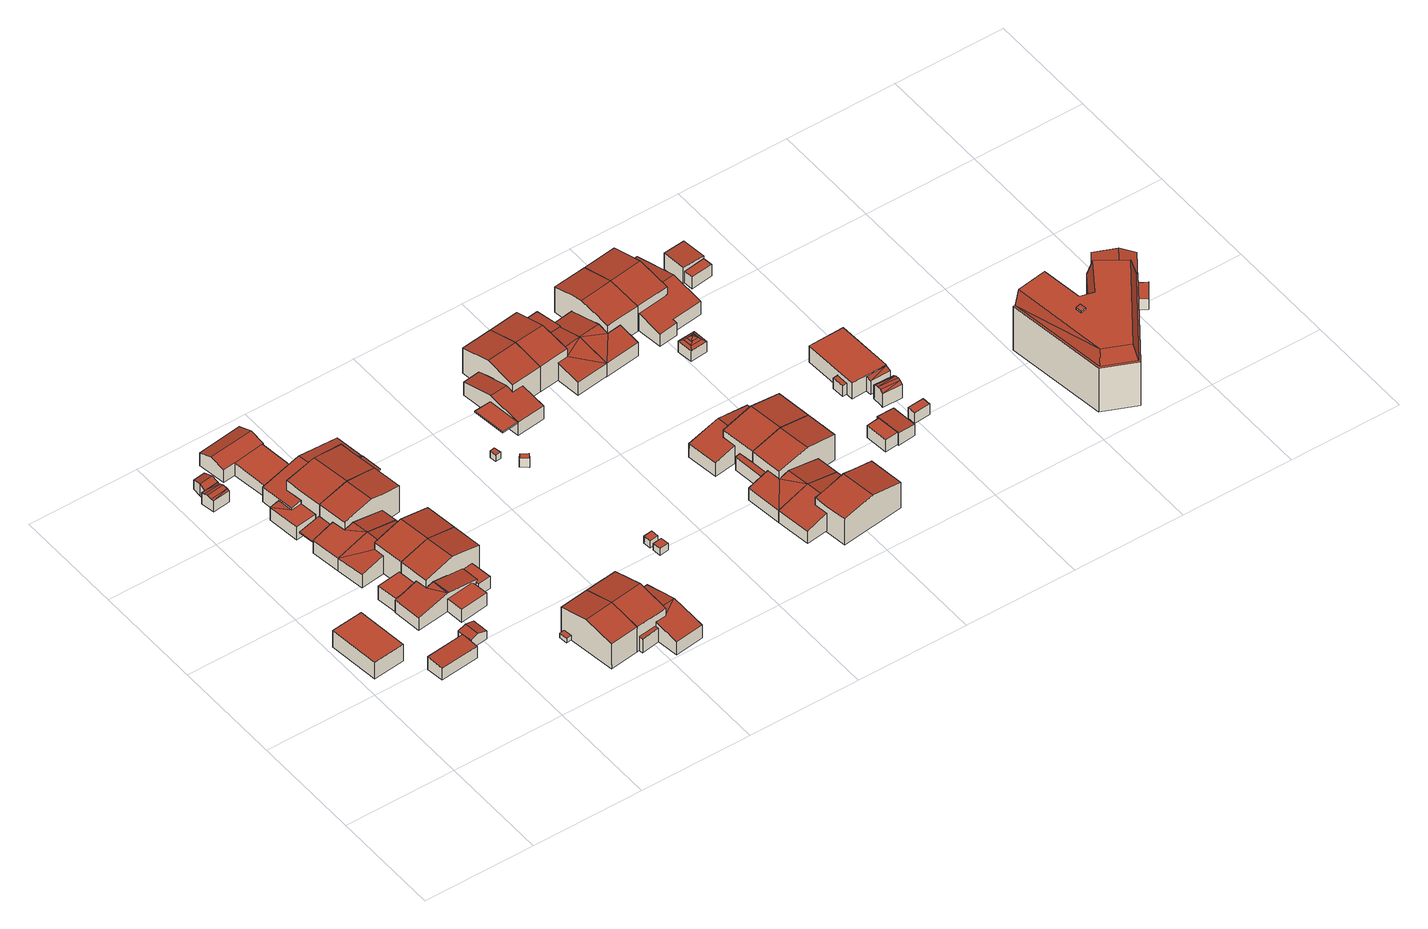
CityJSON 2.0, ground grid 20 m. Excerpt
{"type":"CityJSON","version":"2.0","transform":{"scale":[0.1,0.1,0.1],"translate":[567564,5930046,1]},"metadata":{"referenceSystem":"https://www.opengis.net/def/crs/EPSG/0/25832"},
"CityObjects":{
"building1":{"type":"Building","attributes":{"Grundfläche 2D":"52.811361","Grundhöhe NN":"1.548"},"geometry":[{"type":"Solid","lod":"3","boundaries":[[[[0,1,2,3]],[[1,0,4,5]],[[2,1,5,6]],[[3,2,6,7]],[[0,3,7,4]],[[5,4,7,6]]]],"semantics":{"surfaces":[{"type":"RoofSurface"},{"type":"WallSurface"},{"type":"GroundSurface"}],"values":[[0,1,1,1,1,2]]}}]},
"building2":{"type":"Building","attributes":{"Grundfläche 2D":"22.082131","Grundhöhe NN":"1.552"},"geometry":[{"type":"Solid","lod":"3","boundaries":[[[[8,9,10,11]],[[12,13,11,10]],[[13,14,8,11]],[[14,15,9,8]],[[15,12,10,9]],[[15,14,13,12]]]],"semantics":{"surfaces":[{"type":"RoofSurface"},{"type":"WallSurface"},{"type":"GroundSurface"}],"values":[[0,1,1,1,1,2]]}}]},
"building3":{"type":"Building","attributes":{"Grundfläche 2D":"9.049684","Grundhöhe NN":"1.548"},"geometry":[{"type":"Solid","lod":"3","boundaries":[[[[16,17,18,19]],[[20,16,19,21]],[[21,19,18,22,23]],[[20,21,23,24]],[[17,16,20,24,25]],[[18,17,25,22]],[[23,22,25,24]]]],"semantics":{"surfaces":[{"type":"RoofSurface"},{"type":"WallSurface"},{"type":"GroundSurface"}],"values":[[0,0,1,1,1,1,2]]}}]},
"building4":{"type":"Building","attributes":{"Grundfläche 2D":"15.936263","Grundhöhe NN":"1.551"},"geometry":[{"type":"Solid","lod":"3","boundaries":[[[[26,27,28,29,30,31]],[[32,28,27,33]],[[34,35,36,37]],[[38,34,37,39]],[[40,38,39,41]],[[40,41,42]],[[40,42,43]],[[44,35,34,45]],[[26,31,46,47]],[[33,27,26,47,48]],[[32,33,48,49]],[[29,28,50,51]],[[28,32,49,50]],[[42,41,39,37,36,52,53]],[[43,42,53,54]],[[30,44,45,34,38,40,43,54,46,31]],[[51,52,36,35,44,30,29]],[[49,48,47,46,54,53,52,51,50]]]],"semantics":{"surfaces":[{"type":"RoofSurface"},{"type":"WallSurface"},{"type":"GroundSurface"}],"values":[[0,0,0,0,0,0,0,0,1,1,1,1,1,1,1,1,1,2]]}}]},
"building5":{"type":"Building","attributes":{"Grundfläche 2D":"87.677504","Grundhöhe NN":"1.645"},"geometry":[{"type":"Solid","lod":"3","boundaries":[[[[55,56,57,58,59]],[[60,61,62,63,64,65,58]],[[66,67,63]],[[67,64,63]],[[66,68,69,67]],[[70,71,72,73]],[[74,75,76,77,78,79]],[[55,59,80,81]],[[56,55,81,82]],[[56,82,83,60,57]],[[60,58,57]],[[59,58,65]],[[60,83,84,61]],[[62,61,84,85]],[[70,73,86,87,79,78,68,66,63,62,85,88]],[[68,78,77,69]],[[67,69,77,89,90,64]],[[64,90,80,59,65]],[[71,70,88,91]],[[72,71,91,92]],[[73,72,92,86]],[[74,79,87,93]],[[75,74,93,94]],[[76,75,94,95]],[[77,76,95,89]],[[82,81,80,90,89,95,94,93,87,86,92,91,88,85,84,83]]]],"semantics":{"surfaces":[{"type":"RoofSurface"},{"type":"WallSurface"},{"type":"GroundSurface"}],"values":[[0,0,0,0,0,0,0,1,1,1,1,1,1,1,1,1,1,1,1,1,1,1,1,1,1,2]]}}]},
"building6":{"type":"Building","attributes":{"Grundfläche 2D":"46.645355","Grundhöhe NN":"1.617"},"geometry":[{"type":"Solid","lod":"3","boundaries":[[[[96,97,98,99]],[[98,100,101,99]],[[100,102,103,101]],[[96,99,104,105]],[[97,96,105,106]],[[98,97,106,107]],[[102,100,98,107,108]],[[103,102,108,109]],[[104,99,101,103,109]],[[104,109,108,107,106,105]]]],"semantics":{"surfaces":[{"type":"RoofSurface"},{"type":"WallSurface"},{"type":"GroundSurface"}],"values":[[0,0,0,1,1,1,1,1,1,2]]}}]},
"building7":{"type":"Building","attributes":{"Grundfläche 2D":"44.616299","Grundhöhe NN":"1.611"},"children":["building7-1"],"geometry":[{"type":"Solid","lod":"3","boundaries":[[[[110,111,112,99,101]],[[101,103,113,114]],[[114,110,101]],[[115,112,111,116,117,118,119,120]],[[112,115,120,119,104,99]],[[103,101,99,104,109]],[[113,103,109,121]],[[110,114,113,121,122]],[[111,110,122,118,117,116]],[[121,109,104,119,118,122]]]],"semantics":{"surfaces":[{"type":"RoofSurface"},{"type":"WallSurface"},{"type":"GroundSurface"}],"values":[[0,0,0,1,1,1,1,1,1,2]]}}]},
"building7-1":{"type":"BuildingInstallation","parents":["building7"],"geometry":[{"type":"MultiSurface","lod":"3","boundaries":[[[116,123,124,125,115]],[[117,126,127,124,123,116]],[[127,128,125,124]],[[128,120,115,125]],[[120,117,116,115]],[[127,126,117,120,128]]],"semantics":{"surfaces":[{"type":"RoofSurface"},{"type":"WallSurface"},{"type":"OuterCeilingSurface"}],"values":[0,1,1,1,1,2]}}]},
"building8":{"type":"Building","attributes":{"Grundfläche 2D":"59.769404","Grundhöhe NN":"1.658"},"geometry":[{"type":"Solid","lod":"3","boundaries":[[[[129,130,131,132,133]],[[131,134,135,132]],[[134,131,130,136,137]],[[135,134,137,138]],[[129,133,132,135,138,139]],[[130,129,139,136]],[[137,136,139,138]]]],"semantics":{"surfaces":[{"type":"RoofSurface"},{"type":"WallSurface"},{"type":"GroundSurface"}],"values":[[0,0,1,1,1,1,2]]}}]},
"building9":{"type":"Building","attributes":{"Grundfläche 2D":"82.649693","Grundhöhe NN":"1.506"},"geometry":[{"type":"Solid","lod":"3","boundaries":[[[[140,141,142,143,144,145]],[[146,147,142,141]],[[145,144,148,149]],[[146,141,140,150,151]],[[147,146,151,152]],[[143,142,147,152,153]],[[140,145,154,150]],[[144,143,153,155]],[[149,148,156,157]],[[145,149,157,154]],[[148,144,155,156]],[[155,153,152,151,150,154,157,156]]]],"semantics":{"surfaces":[{"type":"RoofSurface"},{"type":"WallSurface"},{"type":"GroundSurface"}],"values":[[0,0,0,1,1,1,1,1,1,1,1,2]]}}]},
"building10":{"type":"Building","attributes":{"Grundfläche 2D":"62.196724","Grundhöhe NN":"1.618"},"geometry":[{"type":"Solid","lod":"3","boundaries":[[[[158,159,134,131,160]],[[131,130,161,160]],[[134,159,107,162]],[[130,131,134,162,163]],[[161,130,163,164]],[[159,158,160,161,164,107]],[[163,162,107,164]]]],"semantics":{"surfaces":[{"type":"RoofSurface"},{"type":"WallSurface"},{"type":"GroundSurface"}],"values":[[0,0,1,1,1,1,2]]}}]},
"building11":{"type":"Building","attributes":{"Grundfläche 2D":"60.559977","Grundhöhe NN":"1.504"},"geometry":[{"type":"Solid","lod":"3","boundaries":[[[[165,166,167,168,169]],[[168,167,170,171,172]],[[170,167,166,173,174]],[[171,170,174,175]],[[165,169,168,172,171,175,176]],[[166,165,176,173]],[[174,173,176,175]]]],"semantics":{"surfaces":[{"type":"RoofSurface"},{"type":"WallSurface"},{"type":"GroundSurface"}],"values":[[0,0,1,1,1,1,2]]}}]},
"building12":{"type":"Building","attributes":{"Grundfläche 2D":"59.113502","Grundhöhe NN":"1.444"},"geometry":[{"type":"Solid","lod":"3","boundaries":[[[[177,178,179,180]],[[178,181,182,179]],[[183,184,185,186]],[[184,187,188,181,178,177,189,190,185]],[[182,181,188,191]],[[180,179,182,191,192]],[[177,180,192,189]],[[186,185,190,193]],[[183,186,193,194]],[[184,183,194,187]],[[189,192,191,188,187,194,193,190]]]],"semantics":{"surfaces":[{"type":"RoofSurface"},{"type":"WallSurface"},{"type":"GroundSurface"}],"values":[[0,0,0,1,1,1,1,1,1,1,2]]}}]},
"building13":{"type":"Building","attributes":{"Grundfläche 2D":"77.722933","Grundhöhe NN":"1.595"},"children":["building13-1"],"geometry":[{"type":"Solid","lod":"3","boundaries":[[[[195,196,197,198,199]],[[196,195,200]],[[201,202,203,204,205,206]],[[207,208,209]],[[204,209,208,210,205]],[[202,199,211,212,203]],[[209,204,203,212,213]],[[209,213,214,215,207]],[[214,216,217,208,207,215]],[[217,216,208]],[[210,208,216,218]],[[206,205,210,218,219]],[[195,201,206,219,220,200]],[[201,195,199,202]],[[199,198,221,211]],[[196,200,220,222]],[[197,196,222,223]],[[198,197,223,221]],[[218,216,214,213,212,211,221,223,222,220,219]]]],"semantics":{"surfaces":[{"type":"RoofSurface"},{"type":"WallSurface"},{"type":"GroundSurface"}],"values":[[0,0,0,0,0,1,1,1,1,1,1,1,1,1,1,1,1,1,2]]}}]},
"building13-1":{"type":"BuildingInstallation","parents":["building13"],"geometry":[{"type":"MultiSurface","lod":"3","boundaries":[[[224,225,226,227]],[[226,207,215,228,227]],[[224,227,228,229]],[[224,229,217,208,225]],[[226,225,208,217,215,207]],[[217,229,228,215]]],"semantics":{"surfaces":[{"type":"RoofSurface"},{"type":"WallSurface"},{"type":"OuterCeilingSurface"}],"values":[0,1,1,1,1,2]}}]},
"building14":{"type":"Building","attributes":{"Grundfläche 2D":"79.452009","Grundhöhe NN":"1.510"},"geometry":[{"type":"Solid","lod":"3","boundaries":[[[[230,231,170,167,232,233]],[[232,167,166,234,235]],[[174,170,231,230,233,236,237]],[[166,167,170,174,173]],[[235,234,166,173,238]],[[236,233,232,235,238]],[[238,173,174,237,236]]]],"semantics":{"surfaces":[{"type":"RoofSurface"},{"type":"WallSurface"},{"type":"GroundSurface"}],"values":[[0,0,1,1,1,1,2]]}}]},
"building15":{"type":"Building","attributes":{"Grundfläche 2D":"65.691866","Grundhöhe NN":"1.479"},"geometry":[{"type":"Solid","lod":"3","boundaries":[[[[239,240,241,242]],[[182,243,244,245,246,179]],[[246,247,180,179]],[[242,241,248,249]],[[239,242,249,250]],[[240,239,250,251]],[[240,251,252,253,245,244,243,182,254,248,241]],[[247,246,245,253,255]],[[180,247,255,256]],[[254,182,179,180,256]],[[250,249,248,254,256,255,253,252,251]]]],"semantics":{"surfaces":[{"type":"RoofSurface"},{"type":"WallSurface"},{"type":"GroundSurface"}],"values":[[0,0,0,1,1,1,1,1,1,1,2]]}}]},
"building16":{"type":"Building","attributes":{"Grundfläche 2D":"47.756111","Grundhöhe NN":"1.436"},"geometry":[{"type":"Solid","lod":"3","boundaries":[[[[257,258,259,260,261]],[[262,263,264,258,265]],[[259,258,264]],[[261,260,266,267]],[[257,261,267,268]],[[265,258,257,268,269]],[[262,265,269,270]],[[259,264,263,262,270,271]],[[260,259,271,266]],[[271,270,269,268,267,266]]]],"semantics":{"surfaces":[{"type":"RoofSurface"},{"type":"WallSurface"},{"type":"GroundSurface"}],"values":[[0,0,0,1,1,1,1,1,1,2]]}}]},
"building17":{"type":"Building","attributes":{"Grundfläche 2D":"2.390320","Grundhöhe NN":"1.455"},"geometry":[{"type":"Solid","lod":"3","boundaries":[[[[272,273,274,275]],[[276,277,275,274]],[[277,278,272,275]],[[278,279,273,272]],[[279,276,274,273]],[[279,278,277,276]]]],"semantics":{"surfaces":[{"type":"RoofSurface"},{"type":"WallSurface"},{"type":"GroundSurface"}],"values":[[0,1,1,1,1,2]]}}]},
"building18":{"type":"Building","attributes":{"Grundfläche 2D":"2.282399","Grundhöhe NN":"1.498"},"geometry":[{"type":"Solid","lod":"3","boundaries":[[[[280,281,282,283]],[[284,285,283,282]],[[285,286,280,283]],[[286,287,281,280]],[[287,284,282,281]],[[287,286,285,284]]]],"semantics":{"surfaces":[{"type":"RoofSurface"},{"type":"WallSurface"},{"type":"GroundSurface"}],"values":[[0,1,1,1,1,2]]}}]},
"building19":{"type":"Building","attributes":{"Grundfläche 2D":"1.247539","Grundhöhe NN":"1.353"},"geometry":[{"type":"Solid","lod":"3","boundaries":[[[[288,289,290,291]],[[292,293,291,290]],[[293,294,288,291]],[[294,295,289,288]],[[295,292,290,289]],[[295,294,293,292]]]],"semantics":{"surfaces":[{"type":"RoofSurface"},{"type":"WallSurface"},{"type":"GroundSurface"}],"values":[[0,1,1,1,1,2]]}}]},
"building20":{"type":"Building","attributes":{"Grundfläche 2D":"1.553787","Grundhöhe NN":"1.238"},"geometry":[{"type":"Solid","lod":"3","boundaries":[[[[296,297,298,299]],[[300,301,299,298]],[[301,302,296,299]],[[302,303,297,296]],[[303,300,298,297]],[[303,302,301,300]]]],"semantics":{"surfaces":[{"type":"RoofSurface"},{"type":"WallSurface"},{"type":"GroundSurface"}],"values":[[0,1,1,1,1,2]]}}]},
"building21":{"type":"Building","attributes":{"Grundfläche 2D":"47.051305","Grundhöhe NN":"1.410"},"children":["building21-1"],"geometry":[{"type":"Solid","lod":"3","boundaries":[[[[304,305,306,307,308,309]],[[310,311,312,307,306,313]],[[304,309,314,315]],[[305,304,315,316,317,318,313,306]],[[310,313,318,319]],[[311,310,319,320]],[[312,311,320,321]],[[309,308,307,312,321,314]],[[320,319,318,317,316,315,314,321]]]],"semantics":{"surfaces":[{"type":"RoofSurface"},{"type":"WallSurface"},{"type":"GroundSurface"}],"values":[[0,0,1,1,1,1,1,1,2]]}}]},
"building21-1":{"type":"BuildingInstallation","parents":["building21"],"geometry":[{"type":"MultiSurface","lod":"3","boundaries":[[[322,323,324,325,326]],[[322,326,327,328]],[[323,322,328,329]],[[323,329,330,313,324]],[[325,324,313,330,331,327,326]],[[329,328,327,331,330]]],"semantics":{"surfaces":[{"type":"RoofSurface"},{"type":"WallSurface"},{"type":"OuterCeilingSurface"}],"values":[0,1,1,1,1,2]}}]},
"building22":{"type":"Building","attributes":{"Grundfläche 2D":"61.259760","Grundhöhe NN":"1.429"},"geometry":[{"type":"Solid","lod":"3","boundaries":[[[[332,333,334,335]],[[333,336,337,334]],[[336,333,332,338,321]],[[337,336,321,339]],[[335,334,337,339,340]],[[332,335,340,338]],[[321,338,340,339]]]],"semantics":{"surfaces":[{"type":"RoofSurface"},{"type":"WallSurface"},{"type":"GroundSurface"}],"values":[[0,0,1,1,1,1,2]]}}]},
"building23":{"type":"Building","attributes":{"Grundfläche 2D":"54.557411","Grundhöhe NN":"1.680"},"geometry":[{"type":"Solid","lod":"3","boundaries":[[[[341,342,343,344,345,346]],[[346,347,348,341]],[[343,342,349,350]],[[344,343,350,351]],[[345,344,351,352]],[[347,346,345,352,353]],[[348,347,353,354]],[[349,342,341,348,354]],[[349,354,353,352,351,350]]]],"semantics":{"surfaces":[{"type":"RoofSurface"},{"type":"WallSurface"},{"type":"GroundSurface"}],"values":[[0,0,1,1,1,1,1,1,2]]}}]},
"building24":{"type":"Building","attributes":{"Grundfläche 2D":"58.430473","Grundhöhe NN":"1.685"},"geometry":[{"type":"Solid","lod":"3","boundaries":[[[[355,356,342,357]],[[341,357,342]],[[341,348,358,359]],[[359,357,341]],[[356,355,360,361]],[[342,356,361,349]],[[348,341,342,349,354]],[[358,348,354,362]],[[357,359,358,362,363]],[[355,357,363,360]],[[363,362,354,349,361,360]]]],"semantics":{"surfaces":[{"type":"RoofSurface"},{"type":"WallSurface"},{"type":"GroundSurface"}],"values":[[0,0,0,0,1,1,1,1,1,1,2]]}}]},
"building25":{"type":"Building","attributes":{"Grundfläche 2D":"81.729466","Grundhöhe NN":"1.419"},"geometry":[{"type":"Solid","lod":"3","boundaries":[[[[364,365,334,337,366,367]],[[335,334,365,368,369]],[[370,371,372,373,374]],[[375,376,374,377]],[[367,366,337,339,378]],[[374,369,368,365,364,367,378,379,370]],[[369,374,380,340,335]],[[339,337,334,335,340]],[[381,372,371,370,379,382]],[[373,372,381,383]],[[374,373,383,384,377]],[[375,377,384,385]],[[376,375,385,386]],[[374,376,386,380]],[[380,386,385,384,383,381,382,379,378,339,340]]]],"semantics":{"surfaces":[{"type":"RoofSurface"},{"type":"WallSurface"},{"type":"GroundSurface"}],"values":[[0,0,0,0,1,1,1,1,1,1,1,1,1,1,2]]}}]},
"building26":{"type":"Building","attributes":{"Grundfläche 2D":"49.476641","Grundhöhe NN":"1.453"},"geometry":[{"type":"Solid","lod":"3","boundaries":[[[[387,371,370,388,389]],[[387,389,390]],[[391,392,390,393]],[[387,390,392]],[[390,389,388,370,394,395]],[[393,390,395,396]],[[391,393,396,397]],[[392,391,397,398]],[[371,387,392,398,399]],[[370,371,399,394]],[[398,397,396,395,394,399]]]],"semantics":{"surfaces":[{"type":"RoofSurface"},{"type":"WallSurface"},{"type":"GroundSurface"}],"values":[[0,0,0,0,1,1,1,1,1,1,2]]}}]},
"building27":{"type":"Building","attributes":{"Grundfläche 2D":"72.782717","Grundhöhe NN":"1.518"},"geometry":[{"type":"Solid","lod":"3","boundaries":[[[[400,401,402,403,404]],[[405,406,400,404,407,408]],[[408,407,404,403,402,409,410]],[[406,405,408,410,411]],[[401,400,406,411,412]],[[402,401,412,409]],[[410,409,412,411]]]],"semantics":{"surfaces":[{"type":"RoofSurface"},{"type":"WallSurface"},{"type":"GroundSurface"}],"values":[[0,0,1,1,1,1,2]]}}]},
"building28":{"type":"Building","attributes":{"Grundfläche 2D":"48.665550","Grundhöhe NN":"1.610"},"geometry":[{"type":"Solid","lod":"3","boundaries":[[[[413,414,415,416,417,418,419]],[[416,420,421,417]],[[422,415,414,413,423,424]],[[416,415,422,425]],[[420,416,425,426]],[[421,420,426,427]],[[418,417,421,427,428]],[[419,418,428,429]],[[413,419,429,423]],[[423,429,428,427,426,425,422,424]]]],"semantics":{"surfaces":[{"type":"RoofSurface"},{"type":"WallSurface"},{"type":"GroundSurface"}],"values":[[0,0,1,1,1,1,1,1,1,2]]}}]},
"building29":{"type":"Building","attributes":{"Grundfläche 2D":"71.576076","Grundhöhe NN":"1.600"},"geometry":[{"type":"Solid","lod":"3","boundaries":[[[[430,431,432,433,434]],[[435,436,437,430,434,438]],[[439,440,441,442,443]],[[440,444,445,441]],[[434,433,446,444,440,438]],[[447,436,435,438,440,439,448]],[[432,431,430,437,436,447,449]],[[433,432,449,446]],[[442,441,445,450]],[[443,442,450,451]],[[439,443,451,448]],[[448,451,450,445,444,446,449,447]]]],"semantics":{"surfaces":[{"type":"RoofSurface"},{"type":"WallSurface"},{"type":"GroundSurface"}],"values":[[0,0,0,1,1,1,1,1,1,1,1,2]]}}]},
"building30":{"type":"Building","attributes":{"Grundfläche 2D":"72.456288","Grundhöhe NN":"1.620"},"geometry":[{"type":"Solid","lod":"3","boundaries":[[[[452,438,434,453]],[[434,433,454,453]],[[438,452,455,444]],[[433,434,438,444,446]],[[454,433,446,456]],[[452,453,454,456,455]],[[446,444,455,456]]]],"semantics":{"surfaces":[{"type":"RoofSurface"},{"type":"WallSurface"},{"type":"GroundSurface"}],"values":[[0,0,1,1,1,1,2]]}}]},
"building31":{"type":"Building","attributes":{"Grundfläche 2D":"55.762564","Grundhöhe NN":"1.433"},"geometry":[{"type":"Solid","lod":"3","boundaries":[[[[387,457,458,459,460,461]],[[392,462,387]],[[462,457,387]],[[392,463,464,462]],[[392,387,461,382,465]],[[463,392,465,466]],[[464,463,466,467]],[[462,464,467,468]],[[458,457,462,468,469]],[[459,458,469,470]],[[460,459,470,381]],[[461,460,381,382]],[[469,468,467,466,465,382,381,470]]]],"semantics":{"surfaces":[{"type":"RoofSurface"},{"type":"WallSurface"},{"type":"GroundSurface"}],"values":[[0,0,0,0,1,1,1,1,1,1,1,1,2]]}}]},
"building32":{"type":"Building","attributes":{"Grundfläche 2D":"69.829870","Grundhöhe NN":"1.360"},"geometry":[{"type":"Solid","lod":"3","boundaries":[[[[471,472,473,474,475]],[[476,477,471,475,478,479]],[[479,478,475,474,473,480,468]],[[477,476,479,468,481]],[[472,471,477,481,482]],[[473,472,482,480]],[[468,480,482,481]]]],"semantics":{"surfaces":[{"type":"RoofSurface"},{"type":"WallSurface"},{"type":"GroundSurface"}],"values":[[0,0,1,1,1,1,2]]}}]},
"building33":{"type":"Building","attributes":{"Grundfläche 2D":"9.100112","Grundhöhe NN":"1.433"},"geometry":[{"type":"Solid","lod":"3","boundaries":[[[[483,484,485,486]],[[484,487,488,485]],[[489,483,486,490]],[[487,489,490,488]],[[487,484,491,492]],[[493,492,491]],[[493,491,494]],[[493,495,492]],[[493,494,495]],[[484,483,494,491]],[[489,487,492,495]],[[483,489,495,494]],[[496,497,486,485]],[[497,498,490,486]],[[498,499,488,490]],[[499,496,485,488]],[[499,498,497,496]]]],"semantics":{"surfaces":[{"type":"RoofSurface"},{"type":"WallSurface"},{"type":"GroundSurface"}],"values":[[0,0,0,0,0,0,0,0,0,0,0,0,1,1,1,1,2]]}}]},
"building34":{"type":"Building","attributes":{"Grundfläche 2D":"9.821765","Grundhöhe NN":"1.338"},"geometry":[{"type":"Solid","lod":"3","boundaries":[[[[500,501,502,503]],[[504,505,503,502]],[[505,506,500,503]],[[506,507,501,500]],[[507,504,502,501]],[[507,506,505,504]]]],"semantics":{"surfaces":[{"type":"RoofSurface"},{"type":"WallSurface"},{"type":"GroundSurface"}],"values":[[0,1,1,1,1,2]]}}]},
"building35":{"type":"Building","attributes":{"Grundfläche 2D":"69.941002","Grundhöhe NN":"1.356"},"geometry":[{"type":"Solid","lod":"3","boundaries":[[[[477,508,509,510,471]],[[510,511,472,471]],[[512,509,508,477,481,513]],[[511,510,509,512,514]],[[472,511,514,482]],[[481,477,471,472,482]],[[482,514,512,513,481]]]],"semantics":{"surfaces":[{"type":"RoofSurface"},{"type":"WallSurface"},{"type":"GroundSurface"}],"values":[[0,0,1,1,1,1,2]]}}]},
"building36":{"type":"Building","attributes":{"Grundfläche 2D":"70.341306","Grundhöhe NN":"1.420"},"geometry":[{"type":"Solid","lod":"3","boundaries":[[[[515,516,517,518,519,520,521,522]],[[516,523,524,517]],[[520,519,513,525]],[[521,520,525,526]],[[522,521,526,527]],[[515,522,527,528]],[[523,516,515,528,529]],[[524,523,529,530]],[[518,517,524,530,512]],[[519,518,512,513]],[[525,513,512,530,529,528,527,526]]]],"semantics":{"surfaces":[{"type":"RoofSurface"},{"type":"WallSurface"},{"type":"GroundSurface"}],"values":[[0,0,1,1,1,1,1,1,1,1,2]]}}]},
"building37":{"type":"Building","attributes":{"Grundfläche 2D":"15.084536","Grundhöhe NN":"1.348"},"geometry":[{"type":"Solid","lod":"3","boundaries":[[[[531,532,533,534,535]],[[536,533,532,531,537,507]],[[534,533,536,538]],[[535,534,538,539]],[[531,535,539,537]],[[536,507,537,539,538]]]],"semantics":{"surfaces":[{"type":"RoofSurface"},{"type":"WallSurface"},{"type":"GroundSurface"}],"values":[[0,1,1,1,1,2]]}}]},
"building38":{"type":"Building","attributes":{"Grundfläche 2D":"1.899901","Grundhöhe NN":"1.459"},"geometry":[{"type":"Solid","lod":"3","boundaries":[[[[540,541,542,543]],[[544,545,543,542]],[[545,546,540,543]],[[546,547,541,540]],[[547,544,542,541]],[[547,546,545,544]]]],"semantics":{"surfaces":[{"type":"RoofSurface"},{"type":"WallSurface"},{"type":"GroundSurface"}],"values":[[0,1,1,1,1,2]]}}]},
"building39":{"type":"Building","attributes":{"Grundfläche 2D":"4.384969","Grundhöhe NN":"1.262"},"geometry":[{"type":"Solid","lod":"3","boundaries":[[[[548,549,550,551]],[[552,553,551,550]],[[553,554,548,551]],[[554,555,549,548]],[[555,552,550,549]],[[555,554,553,552]]]],"semantics":{"surfaces":[{"type":"RoofSurface"},{"type":"WallSurface"},{"type":"GroundSurface"}],"values":[[0,1,1,1,1,2]]}}]},
"building40":{"type":"Building","attributes":{"Grundfläche 2D":"8.076658","Grundhöhe NN":"1.385"},"geometry":[{"type":"Solid","lod":"3","boundaries":[[[[556,557,558]],[[559,557,556]],[[560,559,556,561]],[[560,561,562]],[[563,562,564]],[[560,562,563]],[[563,564,565]],[[558,557,566,567]],[[564,562,561,556,558,567,568]],[[565,564,568,569]],[[557,559,560,563,565,569,570,566]],[[569,568,567,566,570]]]],"semantics":{"surfaces":[{"type":"RoofSurface"},{"type":"WallSurface"},{"type":"GroundSurface"}],"values":[[0,0,0,0,0,0,0,1,1,1,1,2]]}}]},
"building41":{"type":"Building","attributes":{"Grundfläche 2D":"3.793185","Grundhöhe NN":"1.448"},"geometry":[{"type":"Solid","lod":"3","boundaries":[[[[571,572,573]],[[571,573,574]],[[575,576,573,572]],[[576,577,574,573]],[[577,578,571,574]],[[578,575,572,571]],[[578,577,576,575]]]],"semantics":{"surfaces":[{"type":"RoofSurface"},{"type":"WallSurface"},{"type":"GroundSurface"}],"values":[[0,0,1,1,1,1,2]]}}]},
"building42":{"type":"Building","attributes":{"Grundfläche 2D":"66.116289","Grundhöhe NN":"1.437"},"geometry":[{"type":"Solid","lod":"3","boundaries":[[[[579,580,581,582]],[[580,579,583,578]],[[581,580,578,584]],[[582,581,584,585]],[[579,582,585,583]],[[578,583,585,584]]]],"semantics":{"surfaces":[{"type":"RoofSurface"},{"type":"WallSurface"},{"type":"GroundSurface"}],"values":[[0,1,1,1,1,2]]}}]},
"building43":{"type":"Building","attributes":{"Grundfläche 2D":"6.817875","Grundhöhe NN":"1.497"},"geometry":[{"type":"Solid","lod":"3","boundaries":[[[[586,587,588,589]],[[590,591,589,588]],[[591,592,586,589]],[[592,593,587,586]],[[593,590,588,587]],[[593,592,591,590]]]],"semantics":{"surfaces":[{"type":"RoofSurface"},{"type":"WallSurface"},{"type":"GroundSurface"}],"values":[[0,1,1,1,1,2]]}}]},
"building44":{"type":"Building","attributes":{"Grundfläche 2D":"17.872207","Grundhöhe NN":"1.485"},"geometry":[{"type":"Solid","lod":"3","boundaries":[[[[594,595,596,597,598]],[[598,597,599,600]],[[595,594,598,600,593]],[[596,595,593,601]],[[597,596,601,599]],[[600,599,601,593]]]],"semantics":{"surfaces":[{"type":"RoofSurface"},{"type":"WallSurface"},{"type":"GroundSurface"}],"values":[[0,1,1,1,1,2]]}}]},
"building45":{"type":"Building","attributes":{"Grundfläche 2D":"243.732785","Grundhöhe NN":"1.428"},"children":["building45-1"],"geometry":[{"type":"Solid","lod":"3","boundaries":[[[[602,603,604,605,606,607,608,609]],[[610,605,604,611]],[[612,610,611,613,614,615,616,617]],[[618,614,613,619]],[[615,618,620]],[[615,614,618]],[[616,620,621]],[[615,620,616]],[[612,617,607]],[[606,612,607]],[[605,610,612,606]],[[609,608,622,623]],[[602,609,623,624]],[[603,602,624,625]],[[619,613,611,604,603,625,626]],[[618,619,626,627]],[[620,618,627,628]],[[621,620,628,629]],[[608,607,617,616,621,629,630,622]],[[625,624,623,622,630,629,628,627,626]]]],"semantics":{"surfaces":[{"type":"RoofSurface"},{"type":"WallSurface"},{"type":"GroundSurface"}],"values":[[0,0,0,0,0,0,0,0,0,0,0,1,1,1,1,1,1,1,1,2]]}}]},
"building45-1":{"type":"BuildingInstallation","parents":["building45"],"geometry":[{"type":"MultiSurface","lod":"3","boundaries":[[[631,632,633,634]],[[635,636,634,633]],[[631,634,636,637]],[[632,631,637,638]],[[638,635,633,632]]],"semantics":{"surfaces":[{"type":"RoofSurface"},{"type":"WallSurface"}],"values":[0,1,1,1,1]}}]},
"building46":{"type":"Building","attributes":{"Grundfläche 2D":"75.239324","Grundhöhe NN":"1.294"},"geometry":[{"type":"Solid","lod":"3","boundaries":[[[[639,640,641,642]],[[641,640,643,644,645]],[[646,647,648,649]],[[643,640,639,650,651]],[[647,652,653,645,644,643,651,654,648]],[[642,641,645,653,655]],[[639,642,655,650]],[[649,648,654,656]],[[646,649,656,657]],[[647,646,657,652]],[[651,650,655,653,652,657,656,654]]]],"semantics":{"surfaces":[{"type":"RoofSurface"},{"type":"WallSurface"},{"type":"GroundSurface"}],"values":[[0,0,0,1,1,1,1,1,1,1,2]]}}]}
},
"vertices":[
[9,318,39],[19,226,39],[76,232,39],[66,324,39],[9,318,5],[19,226,5],[76,232,5],[66,324,5],
[98,163,30],[168,171,30],[164,202,33],[94,194,33],[164,202,6],[94,194,6],[98,163,6],[168,171,6],
[188,195,26],[204,196,22],[201,225,22],[185,223,26],[173,193,22],[170,221,22],[201,225,5],[170,221,5],[173,193,5],[204,196,5],
[68,682,23],[65,698,31],[40,695,31],[41,681,24],[64,684,25],[64,681,23],[41,713,24],[63,716,24],[65,678,30],[41,681,29],[32,680,29],[33,675,30],[66,672,32],[34,667,32],[67,664,30],[35,660,30],[36,655,29],[67,659,29],[64,684,29],[64,681,29],[64,681,6],[68,682,6],[63,716,6],[41,713,6],[40,695,6],[41,681,6],[32,680,6],[36,655,6],[67,659,6],
[166,365,34],[123,359,34],[128,322,34],[139,323,34],[171,328,34],[128,322,32],[127,322,32],[133,270,32],[191,277,45],[174,307,41],[171,328,41],[193,277,45],[188,309,45],[252,285,32],[248,317,32],[191,277,32],[195,246,32],[246,253,32],[242,284,32],[249,277,30],[272,280,30],[267,319,30],[248,317,30],[252,285,30],[248,284,30],[171,328,6],[166,365,6],[123,359,6],[128,322,6],[127,322,6],[133,270,6],[242,284,6],[248,284,6],[191,277,6],[248,317,6],[174,307,6],[195,246,6],[246,253,6],[249,277,6],[272,280,6],[267,319,6],
[118,393,33],[162,399,43],[160,418,43],[111,444,32],[174,420,47],[170,451,47],[233,427,32],[229,459,32],[111,444,6],[118,393,6],[162,399,6],[160,418,6],[233,427,6],[229,459,6],
[148,478,43],[144,502,43],[104,497,32],[225,488,32],[166,481,47],[104,497,29],[144,502,34],[144,502,27],[144,502,6],[104,497,6],[104,497,27],[225,488,6],[148,478,6],
[141,531,34],[140,532,34],[100,526,29],[141,531,27],[140,532,27],[100,526,27],
[282,321,57],[275,375,57],[221,368,70],[228,314,70],[248,317,66],[167,361,57],[174,307,57],[275,375,7],[167,361,7],[174,307,7],[282,321,7],
[167,709,31],[163,734,40],[82,724,40],[86,698,31],[108,701,31],[165,709,31],[160,760,31],[79,749,31],[118,631,28],[175,639,28],[167,709,5],[160,760,5],[79,749,5],[86,698,5],[165,709,5],[108,701,5],[118,631,5],[175,639,5],
[174,420,61],[160,418,57],[213,425,70],[268,432,57],[167,361,6],[275,375,6],[268,432,6],
[260,493,59],[253,546,59],[197,539,69],[204,486,69],[225,488,65],[141,531,59],[148,478,59],[166,481,62],[253,546,5],[141,531,5],[148,478,5],[260,493,5],
[303,143,56],[310,89,69],[362,96,69],[355,150,56],[317,35,56],[369,42,56],[296,120,13],[305,121,13],[304,137,13],[294,135,13],[305,121,4],[317,35,4],[303,143,4],[304,137,4],[369,42,4],[355,150,4],[294,135,4],[296,120,4],
[116,567,33],[94,592,32],[101,534,32],[139,539,33],[135,570,33],[112,595,33],[116,567,36],[135,570,40],[131,601,40],[187,608,51],[182,640,51],[108,630,36],[246,592,40],[267,595,36],[243,616,40],[260,650,36],[135,570,6],[131,601,6],[243,616,6],[246,592,6],[246,592,35],[267,595,6],[267,595,35],[260,650,6],[108,630,6],[112,595,6],[139,539,6],[94,592,6],[101,534,6],
[272,557,37],[267,595,37],[246,592,41],[252,554,41],[252,554,35],[272,557,35],
[135,570,59],[140,532,59],[187,608,69],[131,601,59],[246,592,59],[243,616,59],[131,601,5],[140,532,5],[243,616,5],
[407,40,33],[406,46,34],[373,42,34],[374,35,33],[406,46,56],[407,46,56],[427,49,56],[420,103,69],[413,157,56],[373,42,5],[374,35,5],[407,40,5],[406,46,5],[407,46,5],[427,49,5],[369,42,5],[413,157,5],[355,150,5],
[465,9,31],[457,68,45],[427,49,42],[407,46,42],[413,2,31],[417,123,31],[420,103,36],[425,64,45],[450,127,31],[407,46,4],[413,2,4],[465,9,4],[450,127,4],[417,123,4],[427,49,4],
[535,190,19],[533,205,19],[517,203,19],[519,188,19],[517,203,5],[519,188,5],[535,190,5],[533,205,5],
[531,226,19],[515,224,19],[516,210,19],[532,212,19],[516,210,5],[532,212,5],[531,226,5],[515,224,5],
[450,497,17],[448,510,17],[439,508,17],[440,496,17],[439,508,4],[440,496,4],[450,497,4],[448,510,4],
[481,467,20],[469,475,20],[463,467,20],[475,458,20],[463,467,2],[475,458,2],[481,467,2],[469,475,2],
[486,639,31],[493,581,45],[493,580,45],[525,584,45],[520,624,36],[517,643,31],[552,527,31],[546,573,41],[526,570,41],[500,521,31],[517,643,4],[486,639,4],[493,581,4],[493,580,4],[500,521,4],[552,527,4],[546,573,4],[526,570,4],
[462,578,32],[469,517,32],[500,521,32],[493,580,32],[493,581,32],[493,581,30],[462,578,30],[469,517,30],[500,521,30],[493,580,30],
[513,678,56],[520,624,68],[576,631,68],[569,685,56],[526,570,56],[582,577,56],[513,678,4],[582,577,4],[569,685,4],
[760,146,48],[702,139,32],[710,77,32],[749,82,43],[746,107,43],[765,109,48],[825,117,32],[820,154,32],[702,139,7],[710,77,7],[749,82,7],[746,107,7],[825,117,7],[820,154,7],
[733,209,42],[694,204,32],[736,184,42],[815,194,32],[755,186,48],[733,209,7],[694,204,7],[815,194,7],[736,184,7],
[635,598,60],[630,637,68],[618,582,56],[637,584,56],[629,643,67],[623,692,56],[629,643,35],[669,647,35],[671,648,35],[664,697,30],[623,692,30],[638,701,30],[622,699,30],[639,694,30],[637,584,4],[629,643,4],[623,692,4],[671,648,4],[669,647,4],[664,697,4],[639,694,4],[638,701,4],[622,699,4],
[674,603,45],[630,637,36],[635,598,45],[637,584,41],[623,537,32],[681,545,32],[618,582,41],[629,643,5],[637,584,5],[618,582,5],[623,537,5],[681,545,5],[669,647,5],
[812,51,70],[868,58,58],[860,121,58],[825,117,65],[803,114,70],[749,82,58],[754,44,58],[765,109,61],[746,107,58],[860,121,5],[746,107,5],[754,44,5],[868,58,5],
[724,280,43],[721,302,43],[721,304,43],[740,307,47],[736,339,47],[677,332,34],[685,275,34],[800,315,34],[796,347,34],[721,304,6],[724,280,6],[721,302,6],[740,307,6],[800,315,6],[796,347,6],[677,332,6],[685,275,6],
[793,191,70],[815,194,65],[849,199,58],[842,256,58],[785,249,70],[733,209,58],[736,184,58],[755,186,62],[729,242,58],[733,209,35],[729,242,35],[725,269,35],[717,268,33],[724,208,33],[729,242,6],[725,269,6],[842,256,6],[736,184,6],[733,209,6],[849,199,6],[717,268,6],[724,208,6],
[721,305,58],[777,312,70],[834,319,58],[721,305,6],[834,319,6],
[713,609,45],[706,667,31],[669,662,30],[671,648,34],[669,647,34],[715,589,40],[745,553,32],[741,592,40],[681,545,4],[745,553,4],[741,592,4],[715,589,4],[706,667,4],[669,662,4],
[768,654,68],[761,710,56],[701,703,56],[706,667,64],[708,646,68],[741,592,56],[776,596,56],[713,609,60],[715,589,56],[701,703,4],[776,596,4],[761,710,4],
[807,503,29],[805,520,29],[799,525,26],[802,497,26],[825,522,29],[830,528,26],[827,505,29],[833,500,26],[809,517,33],[822,519,33],[816,513,37],[810,507,33],[823,508,33],[799,525,4],[802,497,4],[833,500,4],[830,528,4],
[922,170,28],[946,172,28],[941,214,28],[918,211,28],[941,214,3],[918,211,3],[922,170,3],[946,172,3],
[778,597,56],[836,604,56],[829,662,68],[822,718,56],[836,604,4],[778,597,4],[822,718,4],
[873,570,31],[866,628,45],[833,624,45],[836,604,40],[778,597,40],[784,550,29],[818,555,29],[817,563,31],[856,707,27],[824,703,27],[784,550,4],[818,555,4],[817,563,4],[873,570,4],[856,707,4],[824,703,4],
[941,217,29],[946,172,29],[946,170,29],[978,173,26],[973,220,26],[946,170,3],[941,217,3],[978,173,3],[973,220,3],
[939,302,27],[948,303,27],[947,325,27],[938,324,27],[947,325,5],[938,324,5],[939,302,5],[948,303,5],
[1022,196,25],[1021,211,25],[992,209,25],[993,194,25],[992,209,3],[993,194,3],[1022,196,3],[1021,211,3],
[1010,253,36],[974,249,32],[1010,248,32],[975,255,36],[975,261,37],[1010,259,37],[1010,265,36],[975,267,36],[1011,271,32],[975,272,32],[974,249,4],[1010,248,4],[1011,271,4],[975,272,4],[975,255,4],
[1013,293,34],[975,292,35],[976,282,32],[1013,283,31],[975,292,4],[976,282,4],[1013,283,4],[1013,293,4],
[948,290,38],[1013,293,36],[1008,395,36],[943,392,38],[948,290,4],[1008,395,4],[943,392,4],
[934,626,29],[932,643,29],[893,638,29],[895,621,29],[893,638,5],[895,621,5],[934,626,5],[932,643,5],
[893,638,38],[932,643,35],[927,686,35],[886,680,38],[891,638,38],[886,680,5],[891,638,5],[927,686,5],
[1287,25,94],[1396,181,94],[1394,183,94],[1287,30,94],[1232,54,94],[1208,234,94],[1204,234,94],[1228,51,94],[1284,40,122],[1387,187,122],[1238,60,122],[1341,220,122],[1304,163,122],[1279,170,122],[1269,243,122],[1215,235,122],[1299,173,94],[1334,225,94],[1287,176,94],[1278,245,94],[1204,234,4],[1228,51,4],[1287,25,4],[1396,181,4],[1334,225,4],[1299,173,4],[1287,176,4],[1278,245,4],[1208,234,4],
[1270,141,126],[1268,152,126],[1259,150,126],[1260,139,126],[1259,150,122],[1260,139,122],[1270,141,122],[1268,152,122],
[1345,229,31],[1382,204,40],[1438,287,40],[1405,311,31],[1402,189,31],[1426,223,31],[1460,271,31],[1440,214,25],[1426,223,25],[1406,194,25],[1419,185,25],[1345,229,3],[1402,189,3],[1426,223,3],[1460,271,3],[1406,194,3],[1405,311,3],[1419,185,3],[1440,214,3]
]}
